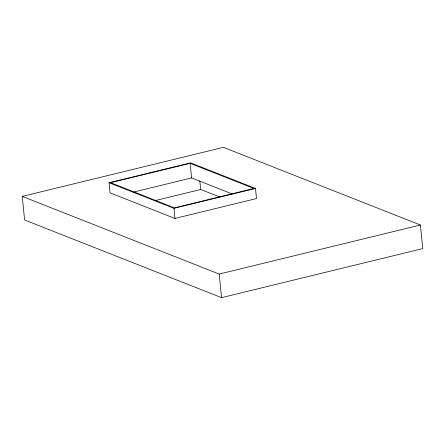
<?xml version="1.0" encoding="UTF-8"?>
<svg xmlns="http://www.w3.org/2000/svg" width="445" height="445" viewBox="0 0 445 445"><rect width="100%" height="100%" fill="white"/><g stroke="black" fill="none" stroke-linecap="round" stroke-linejoin="round"><path stroke-width="0.67" d="M22.25 196.401L223.44 147.345L420.397 225.009L422.75 248.599L221.56 297.655L24.603 219.991L22.25 196.401L219.201 274.064L420.397 225.009M109.047 182.728L190.577 162.853L255.491 188.446L256.498 198.559L174.963 218.439L110.054 192.841L109.047 182.728L173.956 208.327L255.491 188.446M190.126 163.321L110.627 182.706L174.407 207.854L253.906 188.474L190.126 163.321L191.589 177.928L232.173 193.931M133.645 192.056L191.589 177.928M155.477 200.511L200.689 189.487L219.396 196.862M219.201 274.064L221.56 297.655M199.805 180.62L200.689 189.487M173.956 208.327L174.963 218.439"/></g></svg>
